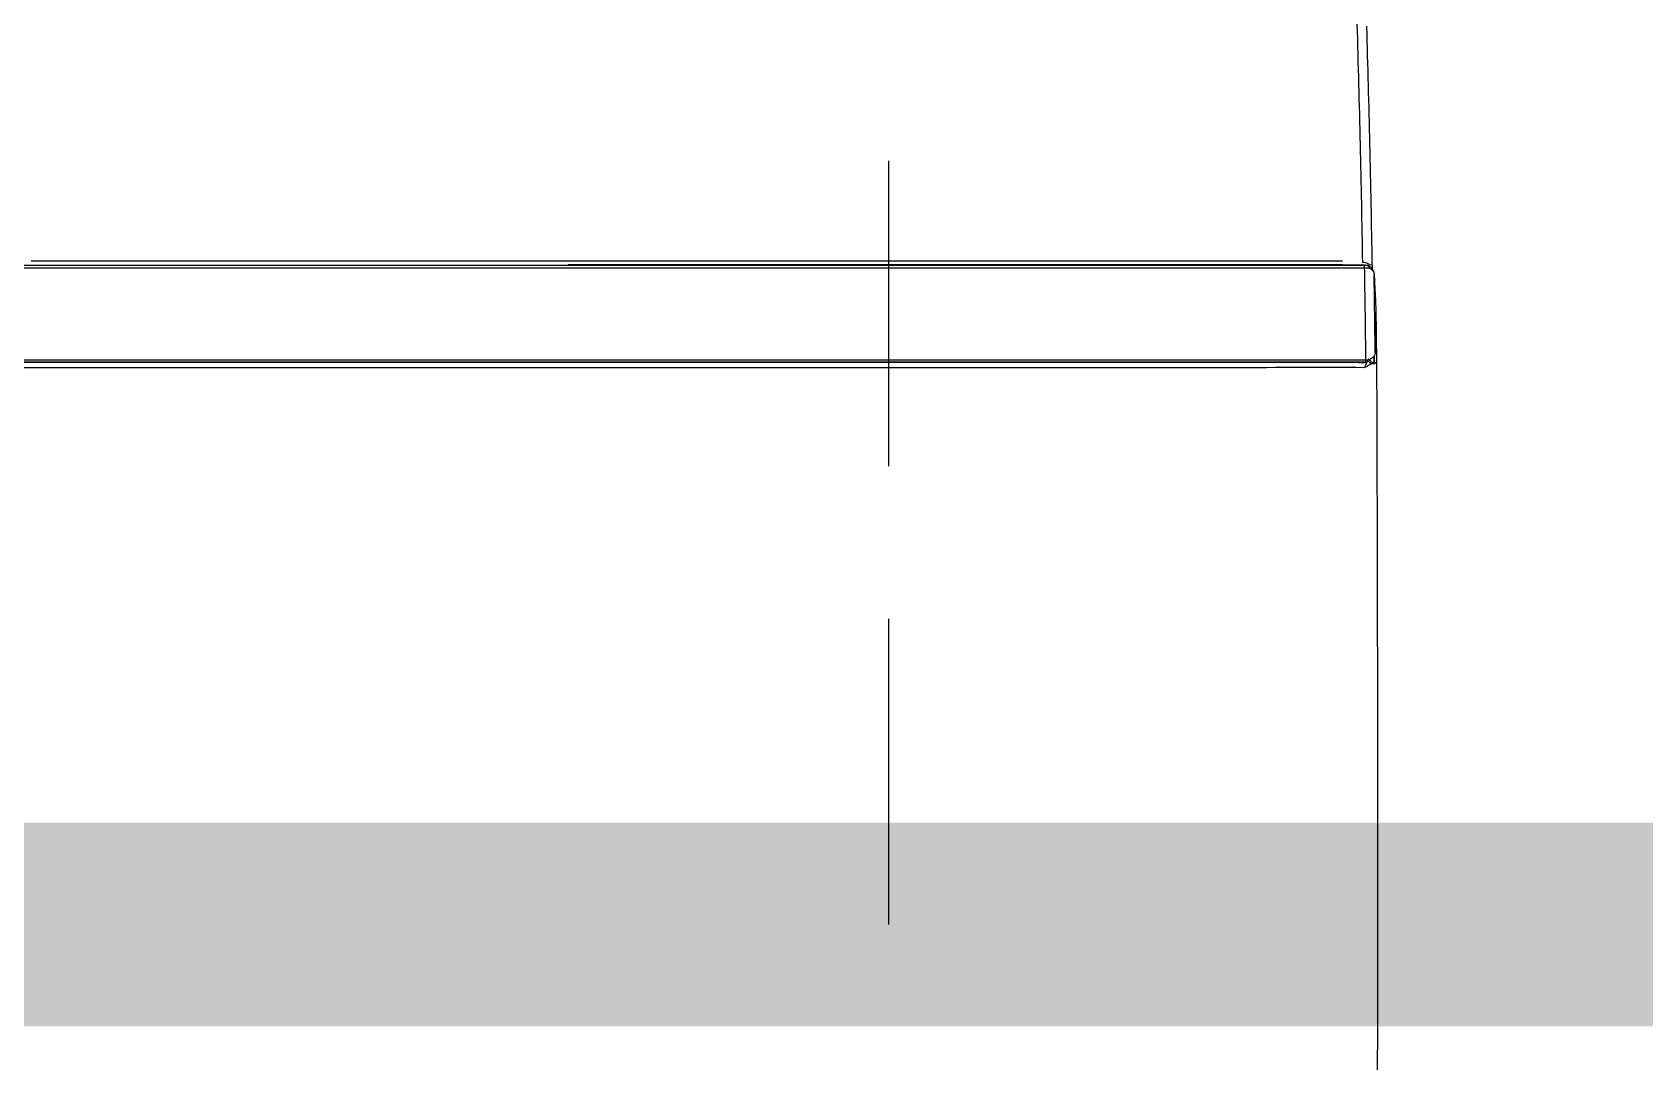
# Model space of a CAD drawing. Header units: millimetres. Extents: x 236955 to 308542, y 30900 to 88969.
# Drawn here: x 293038.5 to 293196.8, y 72365.8 to 72466.9 of the extents above; entities that cross this region are included whole.
import ezdxf

# ---------------------------------------------------------------- set-up
doc = ezdxf.new("R2010")
doc.units = ezdxf.units.MM
doc.header["$LTSCALE"] = 100
doc.linetypes.add('HID2', pattern=[1, 0.5, -0.5])
doc.linetypes.add('HIDDEN', pattern=[0.375, 0.25, -0.125])
doc.layers.add('06-LIGHT', color=4, linetype='Continuous')
doc.layers.add('3.기호.계단선', color=30, linetype='Continuous')

# ---------------------------------------------------------------- blocks, each defined once
blk = doc.blocks.new('*U49')
at = {"color": 8}
for p, q in [((1219.72, 193.19), (1219.72, 193.19)), ((1219.78, 190.56), (1219.78, 190.56)), ((1219.79, 190.46), (1219.79, 190.49)), ((1219.79, 190.46), (1219.79, 190.49)), ((1219.77, 189.43), (1219.77, 189.44)), ((1219.64, 186.8), (1219.64, 186.81))]:
    blk.add_line(p, q, dxfattribs=at)
at = {"color": 1, "linetype": 'HIDDEN'}
blk.add_lwpolyline([(1179.94, 464.99), (1179.94, 14.99), (39.94, 14.99), (39.94, 464.99)], close=True, dxfattribs=at)
at = {"color": 8}
blk.add_arc((1219.01, 193.8), 0.2, 80.5717, 90, dxfattribs=at)
for centre, major_axis, ratio, start_param, end_param in [((1218.89, 193.8), (0, -0.2), 0.205027, 1.568733, 3.141593), ((1219.01, 193.8), (0, -0.2), 0.351833, 1.567117, 3.141593), ((1219.01, 193.8), (0.033, 0.197), 0.348188, 4.76642, 6.323186), ((1219.07, 194.06), (-0.393, -0.309), 0.676569, 1.247751, 2.270849), ((1219.16, 193.82), (-0.5, -0.021), 0.710917, 2.398177, 3.067106), ((1218.79, 186.26), (0, -0.2), 0.201921, 0.053462, 1.568761)]:
    blk.add_ellipse(centre, major_axis=major_axis, ratio=ratio, start_param=start_param, end_param=end_param, dxfattribs=at)
for points, degree in [([(1219.83, 194), (1220.22, 289.36), (1219.33, 324.73), (1217.18, 360.02)], 3), ([(1218.39, 194), (1218.56, 194), (1218.73, 194), (1218.89, 194)], 3), ([(1218.89, 194), (1218.93, 194), (1218.97, 194), (1219.01, 194)], 3), ([(1219.1, 193.85), (1219.21, 193.92), (1219.3, 194.02), (1219.36, 194.13)], 3), ([(1219.66, 194.12), (1219.65, 194.12), (1219.54, 194.12), (1219.36, 194.13)], 3), ([(1219.36, 194.13), (1219.41, 194.1), (1219.45, 194.07), (1219.49, 194.05)], 3), ([(1219.66, 194.12), (1219.66, 194.02), (1219.66, 193.92), (1219.65, 193.81)], 3), ([(1219.83, 194), (1219.78, 194.04), (1219.72, 194.08), (1219.66, 194.12)], 3), ([(1219.08, 193.8), (1219.03, 193.8), (1218.99, 193.8), (1218.94, 193.8)], 3), ([(1219.65, 193.81), (1219.66, 193.68), (1219.67, 193.54), (1219.67, 193.4)], 3), ([(1219.78, 190.56), (1219.72, 193.18)], 1), ([(1219.78, 190.87), (1219.78, 190.74), (1219.79, 190.62), (1219.79, 190.49)], 3), ([(1219.79, 190.49), (1219.79, 190.49), (1219.79, 190.49), (1219.79, 190.49)], 3), ([(1219.64, 186.8), (1219.66, 187.34), (1219.69, 187.87)], 2), ([(1218.89, 186.05), (1218.27, 186.05), (1217.66, 186.05), (1217.05, 186.05)], 3), ([(1218.89, 186.05), (1218.89, 186.05), (1218.89, 186.05), (1218.89, 186.05)], 3), ([(1219.26, 186), (1219.23, 186.05), (1219.18, 186.11), (1219.13, 186.14)], 3), ([(1219.49, 186), (1219.49, 186.16), (1219.49, 186.31), (1219.49, 186.47)], 3), ([(1219.26, 186), (1219.4, 186), (1219.49, 185.99), (1219.49, 185.99)], 3)]:
    blk.add_open_spline(points, degree=degree, dxfattribs=at)
for points, knots in [([(1029.85, 194.41), (1045.65, 194.41), (1061.45, 194.41), (1093.05, 194.41), (1108.85, 194.41), (1140.42, 194.41), (1156.18, 194.41), (1179.77, 194.41), (1187.62, 194.41), (1199.36, 194.41), (1203.27, 194.41), (1211.08, 194.41), (1214.98, 194.37), (1218.86, 194.4)], [0, 0, 0, 0, 0.25, 0.25, 0.5, 0.5, 0.75, 0.75, 0.875, 0.875, 0.9375, 0.9375, 1, 1, 1, 1]), ([(1218.39, 194), (1213.69, 194), (1208.95, 194), (1199.29, 194), (1194.34, 194), (1179.47, 194), (1169.54, 194), (1139.69, 194), (1119.71, 194), (1079.75, 194), (1059.76, 194), (1036.79, 194), (1033.82, 194), (1030.84, 194)], [0, 0, 0, 0, 0.076277, 0.076277, 0.155939, 0.155939, 0.315263, 0.315263, 0.633912, 0.633912, 0.952561, 0.952561, 1, 1, 1, 1]), ([(1219.04, 193.99), (1219.02, 194.04), (1219.01, 194.08), (1218.97, 194.17), (1218.95, 194.21), (1218.92, 194.28), (1218.91, 194.3), (1218.89, 194.33), (1218.88, 194.35), (1218.87, 194.36), (1218.87, 194.37), (1218.87, 194.38), (1218.86, 194.39), (1218.86, 194.39), (1218.86, 194.39), (1218.86, 194.4), (1218.86, 194.4), (1218.86, 194.4)], [0, 0, 0, 0, 0.329841, 0.329841, 0.64484, 0.64484, 0.808285, 0.808285, 0.89597, 0.89597, 0.943441, 0.943441, 0.96921, 0.96921, 0.986236, 0.986236, 1, 1, 1, 1]), ([(1218.86, 194.4), (1218.86, 194.4), (1218.86, 194.4), (1218.86, 194.4), (1218.87, 194.4), (1218.87, 194.39), (1218.88, 194.39), (1218.89, 194.39), (1218.89, 194.38), (1218.91, 194.37), (1218.92, 194.37), (1218.96, 194.35), (1218.98, 194.34), (1219.04, 194.3), (1219.08, 194.28), (1219.21, 194.21), (1219.29, 194.17), (1219.36, 194.13)], [0, 0, 0, 0, 0.009976, 0.009976, 0.022556, 0.022556, 0.04139, 0.04139, 0.07605, 0.07605, 0.139998, 0.139998, 0.259042, 0.259042, 0.487994, 0.487994, 1, 1, 1, 1]), ([(1219.49, 194.05), (1219.56, 194), (1219.61, 193.95), (1219.65, 193.86), (1219.65, 193.84), (1219.65, 193.81)], [0, 0, 0, 0, 0.71699, 0.71699, 1, 1, 1, 1]), ([(1219.79, 190.49), (1219.8, 190.84), (1219.8, 191.19), (1219.81, 191.89), (1219.81, 192.24), (1219.82, 193.06), (1219.83, 193.53), (1219.83, 194)], [0, 0, 0, 0, 0.298691, 0.298691, 0.597383, 0.597383, 1, 1, 1, 1]), ([(739.94, 193.94), (819.89, 193.94), (899.84, 193.94), (999.77, 193.94), (1019.76, 193.94), (1059.74, 193.94), (1079.73, 193.94), (1119.69, 193.94), (1139.67, 193.94), (1169.52, 193.94), (1179.45, 193.94), (1194.31, 193.94), (1199.26, 193.94), (1209.14, 193.94), (1214.08, 193.94), (1218.98, 193.94)], [0, 0, 0, 0, 0.5, 0.5, 0.625, 0.625, 0.75, 0.75, 0.875, 0.875, 0.9375, 0.9375, 0.96875, 0.96875, 1, 1, 1, 1]), ([(1218.94, 193.8), (1214.03, 193.8), (1209.09, 193.8), (1199.21, 193.8), (1194.26, 193.8), (1179.4, 193.8), (1169.47, 193.8), (1139.62, 193.8), (1119.64, 193.8), (1079.68, 193.8), (1059.7, 193.8), (1019.73, 193.8), (999.74, 193.8), (899.82, 193.8), (819.88, 193.8), (739.94, 193.8)], [0, 0, 0, 0, 0.03125, 0.03125, 0.0625, 0.0625, 0.125, 0.125, 0.25, 0.25, 0.375, 0.375, 0.5, 0.5, 1, 1, 1, 1]), ([(1218.83, 186.26), (1218.84, 186.64), (1218.84, 187.03), (1218.86, 188.28), (1218.88, 189.14), (1218.9, 190.88), (1218.91, 191.74), (1218.93, 193.01), (1218.93, 193.4), (1218.94, 193.8)], [0, 0, 0, 0, 0.152969, 0.152969, 0.497591, 0.497591, 0.842214, 0.842214, 1, 1, 1, 1]), ([(1219.72, 193.19), (1219.72, 193.26), (1219.71, 193.33), (1219.64, 193.48), (1219.59, 193.56), (1219.46, 193.66), (1219.4, 193.7), (1219.26, 193.76), (1219.17, 193.79), (1219.08, 193.8)], [0, 0, 0, 0, 0.259, 0.259, 0.575766, 0.575766, 0.78372, 0.78372, 1, 1, 1, 1]), ([(1219.72, 193.19), (1219.72, 192.99), (1219.72, 192.8), (1219.71, 191.73), (1219.7, 190.87), (1219.67, 189.13), (1219.66, 188.26), (1219.64, 187.2), (1219.64, 187.01), (1219.64, 186.81)], [0, 0, 0, 0, 0.092017, 0.092017, 0.499829, 0.499829, 0.907641, 0.907641, 1, 1, 1, 1]), ([(1219.78, 190.56), (1219.77, 191), (1219.76, 191.43), (1219.74, 192.31), (1219.73, 192.75), (1219.72, 193.19)], [0, 0, 0, 0, 0.5, 0.5, 1, 1, 1, 1]), ([(1219.77, 189.44), (1219.77, 189.5), (1219.77, 189.57), (1219.78, 189.73), (1219.78, 189.82), (1219.78, 190), (1219.79, 190.09), (1219.79, 190.26), (1219.79, 190.34), (1219.79, 190.47), (1219.78, 190.51), (1219.78, 190.56)], [0, 0, 0, 0, 0.21624, 0.21624, 0.432749, 0.432749, 0.645647, 0.645647, 0.856424, 0.856424, 1, 1, 1, 1]), ([(1219.64, 186.81), (1219.66, 187.25), (1219.68, 187.68), (1219.73, 188.56), (1219.75, 189), (1219.77, 189.44)], [0, 0, 0, 0, 0.5, 0.5, 1, 1, 1, 1]), ([(739.94, 186.26), (819.86, 186.26), (899.78, 186.26), (999.68, 186.26), (1019.66, 186.26), (1059.62, 186.26), (1079.6, 186.26), (1119.55, 186.26), (1139.51, 186.26), (1169.34, 186.26), (1179.27, 186.26), (1194.15, 186.26), (1199.1, 186.26), (1208.99, 186.26), (1213.93, 186.26), (1218.83, 186.26)], [0, 0, 0, 0, 0.5, 0.5, 0.625, 0.625, 0.75, 0.75, 0.875, 0.875, 0.9375, 0.9375, 0.96875, 0.96875, 1, 1, 1, 1]), ([(1218.79, 186.06), (1213.89, 186.06), (1208.95, 186.06), (1199.07, 186.06), (1194.11, 186.06), (1179.24, 186.06), (1169.31, 186.06), (1139.47, 186.06), (1119.52, 186.06), (1079.58, 186.06), (1059.6, 186.06), (1019.64, 186.06), (999.66, 186.06), (899.77, 186.06), (819.86, 186.06), (739.94, 186.06)], [0, 0, 0, 0, 0.03125, 0.03125, 0.0625, 0.0625, 0.125, 0.125, 0.25, 0.25, 0.375, 0.375, 0.5, 0.5, 1, 1, 1, 1]), ([(1217.05, 186.05), (1217.05, 186.04), (1217.05, 186.03), (1217.05, 186.02), (1217.05, 186.02), (1217.05, 186.02)], [0, 0, 0, 0, 0.865418, 0.865418, 1, 1, 1, 1]), ([(1219.12, 186.05), (1219.09, 186.05), (1219.07, 186.06), (1218.97, 186.06), (1218.88, 186.06), (1218.79, 186.06)], [0, 0, 0, 0, 0.249344, 0.249344, 1, 1, 1, 1]), ([(1218.83, 186.26), (1218.94, 186.26), (1219.05, 186.26), (1219.16, 186.25), (1219.18, 186.25), (1219.2, 186.25)], [0, 0, 0, 0, 0.840137, 0.840137, 1, 1, 1, 1]), ([(1218.89, 186.05), (1218.91, 186.05), (1218.94, 186.05), (1219, 186.05), (1219.02, 186.05), (1219.06, 186.05), (1219.07, 186.05), (1219.09, 186.05), (1219.1, 186.05), (1219.11, 186.05), (1219.11, 186.05), (1219.12, 186.05)], [0, 0, 0, 0, 0.330293, 0.330293, 0.681956, 0.681956, 0.82164, 0.82164, 0.940754, 0.940754, 1, 1, 1, 1]), ([(1219.12, 186.05), (1219.12, 186.05), (1219.12, 186.05), (1219.14, 186.06), (1219.15, 186.07), (1219.17, 186.09), (1219.18, 186.1), (1219.19, 186.12), (1219.19, 186.12), (1219.19, 186.14), (1219.2, 186.16), (1219.2, 186.2), (1219.2, 186.23), (1219.2, 186.25), (1219.2, 186.25), (1219.2, 186.25)], [0, 0, 0, 0, 0.055006, 0.055006, 0.276288, 0.276288, 0.497423, 0.497423, 0.530007, 0.530007, 0.756604, 0.756604, 0.983112, 0.983112, 1, 1, 1, 1]), ([(1219.13, 186.07), (1219.16, 186.08), (1219.28, 186.12), (1219.45, 186.27), (1219.59, 186.52), (1219.63, 186.7), (1219.64, 186.8)], [0, 0, 0, 0, 0.088268, 0.35843, 0.674319, 1, 1, 1, 1]), ([(1219.2, 186.25), (1219.26, 186.28), (1219.32, 186.31), (1219.45, 186.4), (1219.51, 186.46), (1219.6, 186.62), (1219.63, 186.71), (1219.64, 186.81)], [0, 0, 0, 0, 0.226788, 0.226788, 0.577205, 0.577205, 1, 1, 1, 1]), ([(1217.05, 185.7), (1208.46, 185.7), (1199.79, 185.7), (1182.12, 185.7), (1173.1, 185.7), (1146, 185.7), (1127.88, 185.7), (1109.74, 185.7)], [0, 0, 0, 0, 0.243248, 0.243248, 0.495499, 0.495499, 1, 1, 1, 1]), ([(1217.05, 186.02), (1212.16, 186.02), (1207.25, 186.02), (1197.42, 186.02), (1192.5, 186.02), (1177.71, 186.02), (1167.82, 186.02), (1156.52, 186.02), (1155.11, 186.02), (1153.7, 186.02)], [0, 0, 0, 0, 0.233427, 0.233427, 0.466853, 0.466853, 0.933707, 0.933707, 1, 1, 1, 1]), ([(1218.23, 166.3), (1218.32, 169.59), (1218.41, 172.87), (1218.56, 179.38), (1218.63, 182.6), (1218.68, 185.82)], [0, 0, 0, 0, 0.505489, 0.505489, 1, 1, 1, 1]), ([(1219.25, 186), (1219.2, 185.95), (1219.13, 185.91), (1218.98, 185.86), (1218.9, 185.84), (1218.78, 185.82), (1218.73, 185.82), (1218.68, 185.82)], [0, 0, 0, 0, 0.426124, 0.426124, 0.795442, 0.795442, 1, 1, 1, 1]), ([(1219.49, 186), (1219.43, 182.72), (1219.37, 179.43), (1219.22, 172.92), (1219.13, 169.7), (1219.04, 166.47)], [0, 0, 0, 0, 0.504534, 0.504534, 1, 1, 1, 1])]:
    blk.add_open_spline(points, degree=3, knots=knots, dxfattribs=at)

msp = doc.modelspace()

# ---------------------------------------------------------------- linework, layer by layer
at = {"layer": '3.기호.계단선', "color": 140, "linetype": 'HID2', "const_width": 20}
msp.add_lwpolyline([(292438.61, 72379.24), (294749.05, 72379.24)], dxfattribs=at)

# ---------------------------------------------------------------- block references
at = {"layer": '06-LIGHT', "xscale": -1.2, "yscale": 1.2, "zscale": 1.2, "rotation": 180}
msp.add_blockref('*U49', (291706.68, 72667.23), dxfattribs=at)

doc.saveas('drawing.dxf')
